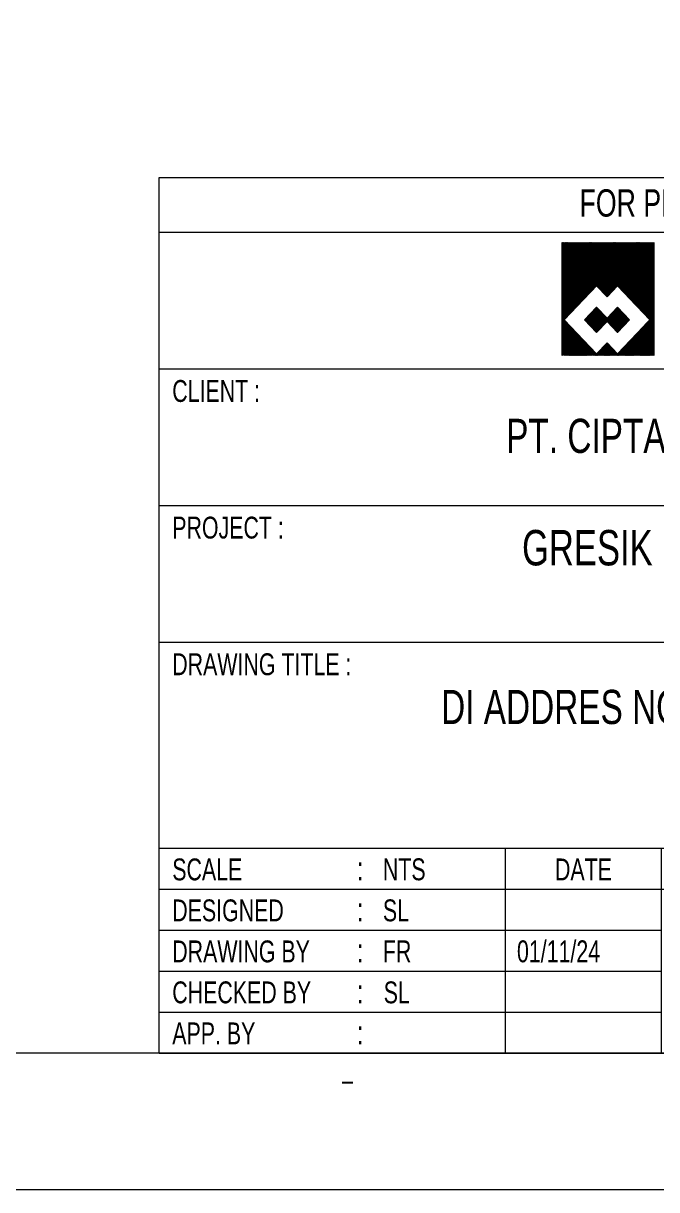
# Model space of a CAD drawing. Header units: centimetres. Extents: x -6233 to 67854, y 107 to 55669.
# Drawn here: x 43024 to 43717, y 36887 to 38163 of the extents above; entities that cross this region are included whole.
import ezdxf
from ezdxf.enums import TextEntityAlignment as Align

# ---------------------------------------------------------------- set-up
doc = ezdxf.new("R2010")
doc.units = ezdxf.units.CM
doc.header["$LTSCALE"] = 25.4
doc.linetypes.add('CENTER', pattern=[2, 1.25, -0.25, 0.25, -0.25])
for name, color, linetype in [('1', 7, 'Continuous'), ('Etiket-Line-L', 7, 'Continuous'), ('EtIket-Line-S', 2, 'Continuous'), ('Etiket-Text-List0', 2, 'Continuous'), ('Etiket-Text-List1', 3, 'Continuous'), ('Etiket-Text-List2', 1, 'Continuous')]:
    doc.layers.add(name, color=color, linetype=linetype)
for name, color, linetype, lineweight in [('Center_line', 2, 'CENTER', 5), ('Etiket', 7, 'Continuous', 5), ('Object', 4, 'Continuous', 25)]:
    doc.layers.add(name, color=color, linetype=linetype, lineweight=lineweight)
doc.styles.add('DIM', font='romans', dxfattribs={"height": 6.096})
doc.styles.get("Standard").update_dxf_attribs({"font": 'arial.ttf', "height": 25.4})

# ---------------------------------------------------------------- blocks, each defined once
blk = doc.blocks.new('x5 Out Line')
at = {"lineweight": 15}
blk.add_lwpolyline([(395.797, 9.654), (395.797, 277.058), (9.654, 277.058), (9.654, 9.654)], close=True, dxfattribs=at)
at = {"layer": 'EtIket-Line-S', "lineweight": 9, "ltscale": 0.5}
blk.add_lwpolyline([(0, 0), (405.451, 0), (405.451, 286.712), (0, 286.712)], close=True, dxfattribs=at)
blk = doc.blocks.new('A$C6CDB76E5')
at = {"lineweight": 15}
for p, q in [((-196.16, 0), (-196.16, 157.09)), ((-196.16, 157.09), (0, 157.09)), ((0, 0), (0, 157.09)), ((-196.16, 147.28), (0, 147.28)), ((-196.16, 122.76), (0, 122.76)), ((-196.16, 98.24), (0, 98.24)), ((-196.16, 73.72), (0, 73.72)), ((-196.16, 36.78), (0, 36.78)), ((-133.95, 0), (-133.95, 36.78)), ((-105.95, 0), (-105.95, 36.78)), ((-18.07, 0), (-18.07, 36.78)), ((-196.16, 29.42), (0, 29.42)), ((-196.16, 22.07), (-105.95, 22.07)), ((-196.16, 14.71), (-105.95, 14.71)), ((-18.07, 14.71), (0, 14.71)), ((-196.16, 7.36), (-105.95, 7.36))]:
    blk.add_line(p, q, dxfattribs=at)
at = {"layer": 'Center_line', "lineweight": 13}
for p, q in [((-14.12, 13.55), (-14.12, 7.96)), ((-16.91, 10.75), (-11.32, 10.75)), ((-10.31, 10.75), (-1.16, 10.75))]:
    blk.add_line(p, q, dxfattribs=at)
at = {"layer": 'Etiket-Line-L', "lineweight": 15}
for p, q in [((0, 0), (0, 122.6)), ((-196.16, 0), (0, 0))]:
    blk.add_line(p, q, dxfattribs=at)
blk.add_lwpolyline([(-9.04, 26.42), (-4.01, 17.71), (-14.06, 17.71)], close=True, dxfattribs=at)
at = {"layer": 'Object', "lineweight": 15}
blk.add_lwpolyline([(-9.55, 9.48), (-1.93, 8.72), (-1.93, 12.79), (-9.55, 12.02)], close=True, dxfattribs=at)
for radius in [2.03, 1.27]:
    blk.add_circle((-14.12, 10.75), radius, dxfattribs=at)
at = {"layer": '1', "color": 3, "lineweight": 9, "width": 0.7}
blk.add_text('ISO-A', height=3.912, dxfattribs=at).set_placement((-15.38, 2.04))
at = {"layer": 'Etiket-Text-List0', "lineweight": 13, "width": 0.7}
for s, height, p in [('CLIENT :', 3.923, (-193.82, 116.84)), ('PROJECT :', 3.923, (-193.82, 92.32)), ('DRAWING TITLE :', 3.9232, (-193.82, 67.8)), ('SCALE', 3.923, (-193.82, 30.99)), (':', 4.17, (-160.63, 30.99)), ('DATE', 3.923, (-125.08, 30.99)), ('DRAWING NO.', 3.9232, (-71.35, 30.99)), ('REV.', 3.923, (-14.42, 30.99)), ('DESIGNED', 3.923, (-193.82, 23.64)), (':', 4.17, (-160.63, 23.64)), ('DRAWING BY', 3.923, (-193.82, 16.28)), (':', 4.17, (-160.63, 16.28)), ('CHECKED BY ', 3.9232, (-193.82, 8.93)), (':', 4.17, (-160.63, 8.93)), ('APP. BY ', 3.923, (-193.82, 1.57)), (':', 4.17, (-160.63, 1.57))]:
    blk.add_text(s, height=height, dxfattribs=at).set_placement(p)
at = {"layer": 'Etiket-Text-List1', "lineweight": 9, "width": 0.7}
for tag, p in [('1:XXXX', (-155.99, 30.99)), ('EN', (-155.99, 23.64)), ('DD/MM/YY', (-131.28, 23.64)), ('1', (-10.35, 19.1)), ('EN', (-155.99, 16.28)), ('DD/MM/YY', (-131.28, 16.28)), ('EN', (-155.85, 8.92)), ('DD/MM/YY', (-131.28, 8.92)), ('EN', (-155.7, 1.57)), ('DD/MM/YY', (-131.28, 1.57))]:
    blk.add_attdef(tag, p, '', height=3.92, dxfattribs=at)
at = {"layer": 'Etiket-Text-List2', "lineweight": 13, "width": 0.7}
for tag, height, p in [('FOR FABRICATION', 4.9, (-94.56, 150.09)), ('CLIENT_NAME', 6.13, (-94.08, 107.67)), ('PROJECT_1', 4.9, (-94.08, 87.49)), ('PROJECT_2', 4.9, (-94.08, 79.17)), ('DRAWING_TITLE1', 6.13, (-94.08, 59.03)), ('DRAWING_TITLE2', 6.13, (-94.08, 49.9)), ('DRAWING_TITLE3', 6.13, (-94.08, 40.1)), ('LDP-X-XXX-AR-01', 6.13, (-62.01, 12.67))]:
    blk.add_attdef(tag, text='', height=height, dxfattribs=at).set_placement(p, align=Align.CENTER)
blk = doc.blocks.new('LOGO WAM')
at = {"color": 2, "lineweight": 18}
for p, q in [((564069, -507431), (567176, -504324)), ((564069, -507390), (567135, -504324)), ((564069, -507349), (567094, -504324)), ((564069, -507309), (567053, -504324)), ((564069, -507268), (567013, -504324)), ((564069, -507227), (566972, -504324)), ((564069, -507186), (566931, -504324)), ((564069, -507145), (566890, -504324)), ((564069, -507104), (566849, -504324)), ((564069, -507063), (566808, -504324)), ((564069, -507022), (566767, -504324)), ((564069, -506981), (566726, -504324)), ((564069, -506940), (566685, -504324)), ((564069, -506899), (566644, -504324)), ((564069, -506858), (566603, -504324)), ((564069, -506818), (566562, -504324)), ((564069, -506777), (566522, -504324)), ((564069, -506736), (566481, -504324)), ((564069, -506695), (566440, -504324)), ((564069, -506654), (566399, -504324)), ((564069, -506613), (566358, -504324)), ((564069, -506572), (566317, -504324)), ((564069, -506531), (566276, -504324)), ((564069, -506490), (566235, -504324)), ((564069, -506449), (566194, -504324)), ((564069, -506408), (566153, -504324)), ((564069, -506367), (566112, -504324)), ((564069, -506327), (566071, -504324)), ((564069, -506286), (566031, -504324)), ((564069, -506245), (565990, -504324)), ((564069, -506204), (565949, -504324)), ((564069, -506163), (565908, -504324)), ((564069, -506122), (565867, -504324)), ((564069, -506081), (565826, -504324)), ((564069, -506040), (565785, -504324)), ((564069, -505999), (565744, -504324)), ((564069, -505958), (565703, -504324)), ((564069, -505917), (565662, -504324)), ((564069, -505876), (565621, -504324)), ((564069, -505836), (565580, -504324)), ((564069, -505795), (565540, -504324)), ((564069, -505754), (565499, -504324)), ((564069, -505713), (565458, -504324)), ((564069, -505672), (565417, -504324)), ((564069, -505631), (565376, -504324)), ((564069, -505590), (565335, -504324)), ((564069, -505549), (565294, -504324)), ((564069, -505508), (565253, -504324)), ((564069, -505467), (565212, -504324)), ((564069, -505426), (565171, -504324)), ((564069, -505385), (565130, -504324)), ((564069, -505345), (565089, -504324)), ((564069, -505304), (565049, -504324)), ((564069, -505263), (565008, -504324)), ((564069, -505222), (564967, -504324)), ((564069, -505181), (564926, -504324)), ((564069, -505140), (564885, -504324)), ((564069, -505099), (564844, -504324)), ((564069, -505058), (564803, -504324)), ((564069, -505017), (564762, -504324)), ((564069, -504976), (564721, -504324)), ((564069, -504935), (564680, -504324)), ((564069, -504894), (564639, -504324)), ((564069, -504854), (564598, -504324)), ((564069, -504813), (564558, -504324)), ((564069, -504772), (564517, -504324)), ((564069, -504731), (564476, -504324)), ((564069, -504690), (564435, -504324)), ((564069, -504649), (564394, -504324)), ((564069, -504608), (564353, -504324)), ((564069, -504567), (564312, -504324)), ((564069, -504526), (564271, -504324)), ((564069, -504485), (564230, -504324)), ((564069, -504444), (564189, -504324)), ((564069, -504403), (564148, -504324)), ((564069, -504363), (564107, -504324)), ((566050, -506337), (564069, -504356)), ((566030, -506357), (564069, -504397)), ((566070, -506316), (564079, -504324)), ((566090, -506295), (564120, -504324)), ((566110, -506274), (564161, -504324)), ((566130, -506253), (564202, -504324)), ((566150, -506232), (564242, -504324)), ((566170, -506211), (564283, -504324)), ((566190, -506190), (564324, -504324)), ((566210, -506169), (564365, -504324)), ((566230, -506148), (564406, -504324)), ((566250, -506128), (564447, -504324)), ((566270, -506107), (564488, -504324)), ((566290, -506086), (564529, -504324)), ((567774, -507529), (564570, -504324)), ((567774, -507488), (564611, -504324)), ((567774, -507447), (564652, -504324)), ((567774, -507406), (564693, -504324)), ((567774, -507365), (564733, -504324)), ((567774, -507324), (564774, -504324)), ((567774, -507283), (564815, -504324)), ((567774, -507242), (564856, -504324)), ((567774, -507201), (564897, -504324)), ((567774, -507160), (564938, -504324)), ((567774, -507120), (564979, -504324)), ((567774, -507079), (565020, -504324)), ((567774, -507038), (565061, -504324)), ((567774, -506997), (565102, -504324)), ((567774, -506956), (565143, -504324)), ((567774, -506915), (565184, -504324)), ((567774, -506874), (565224, -504324)), ((567774, -506833), (565265, -504324)), ((567774, -506792), (565306, -504324)), ((567774, -506751), (565347, -504324)), ((567774, -506710), (565388, -504324)), ((567774, -506669), (565429, -504324)), ((565467, -506074), (567217, -504324)), ((567774, -506629), (565470, -504324)), ((565487, -506095), (567258, -504324)), ((565507, -506116), (567299, -504324)), ((567774, -506588), (565511, -504324)), ((565527, -506137), (567340, -504324)), ((565547, -506158), (567381, -504324)), ((567774, -506547), (565552, -504324)), ((565567, -506179), (567422, -504324)), ((565587, -506200), (567463, -504324)), ((567774, -506506), (565593, -504324)), ((565607, -506221), (567504, -504324)), ((565627, -506242), (567544, -504324)), ((567774, -506465), (565634, -504324)), ((565647, -506262), (567585, -504324)), ((565667, -506283), (567626, -504324)), ((567774, -506424), (565675, -504324)), ((565687, -506304), (567667, -504324)), ((565707, -506325), (567708, -504324)), ((567774, -506383), (565715, -504324)), ((565727, -506346), (567749, -504324)), ((565747, -506367), (567774, -504340)), ((567774, -506342), (565756, -504324)), ((565767, -506388), (567774, -504381)), ((567774, -506301), (565797, -504324)), ((567774, -506260), (565838, -504324)), ((567774, -506219), (565879, -504324)), ((567774, -506178), (565920, -504324)), ((567774, -506138), (565961, -504324)), ((567774, -506097), (566002, -504324)), ((567774, -506056), (566043, -504324)), ((567774, -506015), (566084, -504324)), ((567774, -505974), (566125, -504324)), ((567774, -505933), (566165, -504324)), ((567774, -505892), (566206, -504324)), ((567774, -505851), (566247, -504324)), ((567774, -505810), (566288, -504324)), ((567774, -505769), (566329, -504324)), ((567774, -505728), (566370, -504324)), ((567774, -505688), (566411, -504324)), ((567774, -505647), (566452, -504324)), ((567774, -505606), (566493, -504324)), ((567774, -505565), (566534, -504324)), ((567774, -505524), (566575, -504324)), ((567774, -505483), (566616, -504324)), ((567774, -505442), (566656, -504324)), ((567774, -505401), (566697, -504324)), ((567774, -505360), (566738, -504324)), ((567774, -505319), (566779, -504324)), ((567774, -505278), (566820, -504324)), ((567774, -505237), (566861, -504324)), ((567774, -505197), (566902, -504324)), ((567774, -505156), (566943, -504324)), ((567774, -505115), (566984, -504324)), ((567774, -505074), (567025, -504324)), ((567774, -505033), (567066, -504324)), ((567774, -504992), (567107, -504324)), ((567774, -504951), (567147, -504324)), ((567774, -504910), (567188, -504324)), ((567774, -504869), (567229, -504324)), ((567774, -504828), (567270, -504324)), ((567774, -504787), (567311, -504324)), ((567774, -504746), (567352, -504324)), ((567774, -504706), (567393, -504324)), ((567774, -504665), (567434, -504324)), ((567774, -504624), (567475, -504324)), ((567774, -504583), (567516, -504324)), ((567774, -504542), (567557, -504324)), ((567774, -504501), (567598, -504324)), ((567774, -504460), (567638, -504324)), ((567774, -504419), (567679, -504324)), ((567774, -504378), (567720, -504324)), ((567774, -504337), (567761, -504324)), ((566010, -506378), (564069, -504438)), ((565990, -506399), (564069, -504478)), ((565970, -506420), (564069, -504519)), ((565950, -506441), (564069, -504560)), ((565930, -506462), (564069, -504601)), ((565910, -506483), (564069, -504642)), ((565461, -506075), (564069, -504683)), ((565441, -506096), (564069, -504724)), ((565421, -506117), (564069, -504765)), ((565401, -506138), (564069, -504806)), ((565381, -506159), (564069, -504847)), ((565787, -506409), (567774, -504422)), ((565807, -506430), (567774, -504463)), ((565827, -506451), (567774, -504504)), ((565847, -506471), (567774, -504545)), ((565867, -506492), (567774, -504586)), ((566316, -506085), (567774, -504627)), ((566336, -506106), (567774, -504667)), ((566356, -506126), (567774, -504708)), ((566376, -506147), (567774, -504749)), ((566396, -506168), (567774, -504790)), ((566416, -506189), (567774, -504831)), ((565361, -506180), (564069, -504888)), ((565341, -506201), (564069, -504929)), ((565321, -506221), (564069, -504969)), ((565301, -506242), (564069, -505010)), ((565281, -506263), (564069, -505051)), ((565261, -506284), (564069, -505092)), ((565241, -506305), (564069, -505133)), ((565221, -506326), (564069, -505174)), ((565201, -506347), (564069, -505215)), ((565181, -506368), (564069, -505256)), ((565161, -506389), (564069, -505297)), ((566436, -506210), (567774, -504872)), ((566456, -506231), (567774, -504913)), ((566476, -506252), (567774, -504954)), ((566496, -506273), (567774, -504995)), ((566516, -506294), (567774, -505036)), ((566536, -506315), (567774, -505077)), ((566556, -506335), (567774, -505118)), ((566576, -506356), (567774, -505158)), ((566596, -506377), (567774, -505199)), ((566616, -506398), (567774, -505240)), ((566636, -506419), (567774, -505281)), ((566656, -506440), (567774, -505322)), ((565141, -506410), (564069, -505338)), ((565121, -506430), (564069, -505379)), ((565101, -506451), (564069, -505420)), ((565081, -506472), (564069, -505460)), ((565061, -506493), (564069, -505501)), ((565041, -506514), (564069, -505542)), ((565021, -506535), (564069, -505583)), ((565001, -506556), (564069, -505624)), ((564981, -506577), (564069, -505665)), ((564961, -506598), (564069, -505706)), ((564941, -506619), (564069, -505747)), ((564921, -506639), (564069, -505788)), ((566676, -506461), (567774, -505363)), ((566696, -506482), (567774, -505404)), ((566716, -506503), (567774, -505445)), ((566736, -506524), (567774, -505486)), ((566756, -506544), (567774, -505527)), ((566776, -506565), (567774, -505568)), ((566796, -506586), (567774, -505609)), ((566816, -506607), (567774, -505649)), ((566836, -506628), (567774, -505690)), ((566856, -506649), (567774, -505731)), ((566876, -506670), (567774, -505772)), ((564901, -506660), (564069, -505829)), ((564881, -506681), (564069, -505870)), ((564861, -506702), (564069, -505911)), ((564841, -506723), (564069, -505951)), ((564821, -506744), (564069, -505992)), ((564801, -506765), (564069, -506033)), ((564781, -506786), (564069, -506074)), ((564761, -506807), (564069, -506115)), ((564741, -506828), (564069, -506156)), ((564069, -507472), (565348, -506193)), ((564721, -506848), (564069, -506197)), ((564701, -506869), (564069, -506238)), ((565890, -506504), (565618, -506231)), ((566897, -506691), (567774, -505813)), ((566917, -506712), (567774, -505854)), ((566937, -506733), (567774, -505895)), ((566957, -506753), (567774, -505936)), ((566977, -506774), (567774, -505977)), ((566997, -506795), (567774, -506018)), ((567017, -506816), (567774, -506059)), ((567037, -506837), (567774, -506100)), ((567057, -506858), (567774, -506140)), ((567077, -506879), (567774, -506181)), ((567097, -506900), (567774, -506222)), ((567117, -506921), (567774, -506263)), ((564681, -506890), (564069, -506279)), ((564661, -506911), (564069, -506320)), ((564641, -506932), (564069, -506361)), ((564621, -506953), (564069, -506402)), ((564601, -506974), (564069, -506442)), ((564581, -506995), (564069, -506483)), ((564561, -507016), (564069, -506524)), ((564541, -507037), (564069, -506565)), ((564521, -507057), (564069, -506606)), ((564501, -507078), (564069, -506647)), ((564481, -507099), (564069, -506688)), ((564461, -507120), (564069, -506729)), ((567774, -507570), (566925, -506721)), ((567137, -506942), (567774, -506304)), ((567157, -506962), (567774, -506345)), ((567177, -506983), (567774, -506386)), ((567197, -507004), (567774, -506427)), ((567217, -507025), (567774, -506468)), ((567237, -507046), (567774, -506509)), ((567257, -507067), (567774, -506550)), ((567277, -507088), (567774, -506591)), ((567297, -507109), (567774, -506631)), ((567317, -507130), (567774, -506672)), ((567337, -507151), (567774, -506713)), ((564440, -507141), (564069, -506770)), ((564420, -507162), (564069, -506811)), ((564400, -507183), (564069, -506852)), ((564380, -507204), (564069, -506893)), ((564360, -507225), (564069, -506933)), ((564340, -507246), (564069, -506974)), ((564320, -507266), (564069, -507015)), ((564300, -507287), (564069, -507056)), ((564280, -507308), (564069, -507097)), ((564260, -507329), (564069, -507138)), ((564069, -507513), (564422, -507160)), ((564240, -507350), (564069, -507179)), ((564989, -507452), (565488, -506954)), ((565009, -507473), (565508, -506975)), ((565030, -507494), (565528, -506995)), ((565050, -507515), (565548, -507016)), ((565070, -507536), (565568, -507037)), ((565090, -507557), (565588, -507058)), ((565110, -507578), (565608, -507079)), ((565130, -507598), (565628, -507100)), ((565150, -507619), (565648, -507121)), ((565170, -507640), (565668, -507142)), ((565190, -507661), (565688, -507163)), ((565699, -507704), (565200, -507205)), ((565210, -507682), (565708, -507184)), ((565719, -507683), (565220, -507184)), ((565230, -507703), (565728, -507204)), ((565739, -507662), (565240, -507163)), ((565759, -507641), (565260, -507143)), ((565779, -507620), (565280, -507122)), ((565799, -507599), (565300, -507101)), ((565309, -507091), (565468, -506933)), ((565819, -507578), (565320, -507080)), ((565839, -507557), (565340, -507059)), ((565859, -507537), (565360, -507038)), ((565879, -507516), (565380, -507017)), ((565390, -507870), (566317, -506943)), ((566328, -507923), (565400, -506996)), ((565410, -507891), (566337, -506964)), ((566348, -507902), (565420, -506975)), ((565430, -507912), (566357, -506985)), ((566368, -507882), (565440, -506954)), ((565450, -507933), (566377, -507006)), ((565657, -507130), (565460, -506934)), ((565898, -507525), (566397, -507027)), ((565918, -507546), (566417, -507048)), ((565938, -507567), (566437, -507068)), ((565958, -507588), (566457, -507089)), ((565979, -507609), (566477, -507110)), ((565999, -507630), (566497, -507131)), ((566019, -507651), (566517, -507152)), ((566528, -507714), (566029, -507216)), ((566039, -507671), (566537, -507173)), ((566548, -507693), (566049, -507195)), ((566059, -507692), (566557, -507194)), ((566568, -507673), (566069, -507174)), ((566079, -507713), (566577, -507215)), ((566588, -507652), (566089, -507153)), ((566608, -507631), (566109, -507132)), ((566628, -507610), (566129, -507111)), ((566648, -507589), (566149, -507090)), ((566668, -507568), (566169, -507070)), ((566688, -507547), (566189, -507049)), ((566708, -507526), (566209, -507028)), ((566728, -507505), (566229, -507007)), ((566748, -507484), (566249, -506986)), ((566768, -507464), (566269, -506965)), ((566788, -507443), (566289, -506944)), ((567357, -507171), (567774, -506754)), ((567377, -507192), (567774, -506795)), ((567397, -507213), (567774, -506836)), ((567417, -507234), (567774, -506877)), ((567437, -507255), (567774, -506918)), ((567457, -507276), (567774, -506959)), ((567477, -507297), (567774, -507000)), ((567497, -507318), (567774, -507041)), ((567517, -507339), (567774, -507082)), ((567537, -507360), (567774, -507122)), ((567557, -507380), (567774, -507163)), ((567577, -507401), (567774, -507204)), ((564220, -507371), (564069, -507220)), ((564200, -507392), (564069, -507261)), ((564180, -507413), (564069, -507302)), ((564160, -507434), (564069, -507343)), ((564857, -508171), (564069, -507384)), ((565524, -508879), (564069, -507424)), ((564069, -507554), (564170, -507454)), ((565483, -508879), (564069, -507465)), ((564069, -507595), (564190, -507474)), ((564069, -507636), (564210, -507495)), ((565442, -508879), (564069, -507506)), ((564069, -507677), (564230, -507516)), ((564069, -507718), (564250, -507537)), ((565401, -508879), (564069, -507547)), ((564069, -507759), (564270, -507558)), ((564069, -507800), (564290, -507579)), ((565360, -508879), (564069, -507588)), ((564069, -507840), (564310, -507600)), ((564069, -507881), (564330, -507621)), ((565319, -508879), (564069, -507629)), ((564069, -507922), (564350, -507642)), ((564069, -507963), (564370, -507663)), ((565278, -508879), (564069, -507670)), ((564069, -508004), (564390, -507684)), ((565479, -507934), (564980, -507435)), ((565499, -507913), (565000, -507414)), ((565519, -507892), (565020, -507393)), ((565539, -507871), (565040, -507372)), ((565559, -507850), (565060, -507352)), ((565579, -507829), (565080, -507331)), ((565599, -507808), (565100, -507310)), ((565619, -507787), (565120, -507289)), ((565639, -507766), (565140, -507268)), ((565659, -507746), (565160, -507247)), ((565679, -507725), (565180, -507226)), ((565250, -507724), (565748, -507225)), ((565270, -507745), (565768, -507246)), ((565290, -507766), (565788, -507267)), ((565310, -507787), (565808, -507288)), ((565330, -507807), (565828, -507309)), ((565350, -507828), (565848, -507330)), ((565370, -507849), (565868, -507351)), ((566388, -507861), (565889, -507362)), ((566408, -507840), (565909, -507341)), ((566428, -507819), (565929, -507320)), ((566448, -507798), (565949, -507299)), ((566468, -507777), (565969, -507279)), ((566488, -507756), (565989, -507258)), ((566508, -507735), (566009, -507237)), ((566099, -507734), (566597, -507236)), ((566119, -507755), (566617, -507257)), ((566139, -507776), (566637, -507277)), ((566159, -507797), (566657, -507298)), ((566179, -507818), (566677, -507319)), ((566199, -507839), (566697, -507340)), ((566219, -507860), (566717, -507361)), ((566239, -507880), (566737, -507382)), ((566259, -507901), (566757, -507403)), ((566263, -508879), (567774, -507368)), ((566279, -507922), (566777, -507424)), ((566304, -508879), (567774, -507409)), ((566345, -508879), (567774, -507450)), ((566386, -508879), (567774, -507491)), ((566427, -508879), (567774, -507532)), ((566468, -508879), (567774, -507573)), ((566491, -508611), (567774, -507327)), ((566509, -508879), (567774, -507613)), ((566550, -508879), (567774, -507654)), ((567774, -508061), (567388, -507674)), ((567774, -508020), (567408, -507653)), ((567416, -507644), (567774, -507286)), ((567774, -507979), (567428, -507632)), ((567774, -507938), (567448, -507611)), ((567774, -507897), (567468, -507590)), ((567774, -507856), (567488, -507570)), ((567774, -507815), (567508, -507549)), ((567774, -507774), (567528, -507528)), ((567774, -507733), (567548, -507507)), ((567774, -507692), (567568, -507486)), ((567774, -507651), (567588, -507465)), ((567597, -507422), (567774, -507245)), ((567774, -507611), (567608, -507444)), ((564069, -508045), (564410, -507704)), ((565237, -508879), (564069, -507711)), ((564069, -508086), (564430, -507725)), ((564069, -508127), (564450, -507746)), ((565196, -508879), (564069, -507752)), ((564069, -508168), (564470, -507767)), ((564069, -508209), (564490, -507788)), ((565155, -508879), (564069, -507793)), ((564069, -508250), (564510, -507809)), ((564069, -508291), (564530, -507830)), ((565114, -508879), (564069, -507834)), ((564069, -508331), (564550, -507851)), ((564069, -508372), (564570, -507872)), ((565074, -508879), (564069, -507875)), ((564069, -508413), (564590, -507893)), ((564069, -508454), (564610, -507913)), ((565033, -508879), (564069, -507915)), ((564069, -508495), (564630, -507934)), ((564069, -508536), (564650, -507955)), ((564992, -508879), (564069, -507956)), ((564069, -508577), (564670, -507976)), ((564951, -508879), (564069, -507997)), ((564069, -508618), (564690, -507997)), ((564069, -508659), (564710, -508018)), ((564910, -508879), (564069, -508038)), ((564069, -508700), (564730, -508039)), ((564069, -508741), (564750, -508060)), ((564869, -508879), (564069, -508079)), ((564069, -508782), (564770, -508081)), ((564069, -508822), (564790, -508102)), ((564828, -508879), (564069, -508120)), ((564069, -508863), (564810, -508122)), ((564095, -508879), (564830, -508143)), ((566307, -507944), (566126, -507762)), ((566299, -507943), (566530, -507712)), ((566591, -508879), (567774, -507695)), ((566631, -508879), (567774, -507736)), ((566672, -508879), (567774, -507777)), ((566713, -508879), (567774, -507818)), ((566754, -508879), (567774, -507859)), ((566795, -508879), (567774, -507900)), ((566836, -508879), (567774, -507941)), ((566877, -508879), (567774, -507982)), ((566918, -508879), (567774, -508023)), ((567651, -508879), (566927, -508155)), ((567692, -508879), (566947, -508134)), ((566959, -508879), (567774, -508063)), ((567733, -508879), (566967, -508113)), ((567774, -508879), (566987, -508092)), ((567000, -508879), (567774, -508104)), ((567774, -508838), (567007, -508071)), ((567774, -508797), (567027, -508050)), ((567041, -508879), (567774, -508145)), ((567774, -508756), (567047, -508029)), ((567774, -508715), (567067, -508008)), ((567774, -508674), (567087, -507988)), ((567774, -508633), (567107, -507967)), ((567774, -508593), (567127, -507946)), ((567774, -508552), (567147, -507925)), ((567774, -508511), (567167, -507904)), ((567774, -508470), (567187, -507883)), ((567774, -508429), (567207, -507862)), ((567774, -508388), (567227, -507841)), ((567774, -508347), (567247, -507820)), ((567774, -508306), (567267, -507799)), ((567774, -508265), (567287, -507779)), ((567774, -508224), (567307, -507758)), ((567774, -508183), (567327, -507737)), ((567774, -508142), (567347, -507716)), ((567774, -508102), (567367, -507695)), ((564787, -508879), (564069, -508161)), ((564746, -508879), (564069, -508202)), ((564705, -508879), (564069, -508243)), ((564664, -508879), (564069, -508284)), ((564623, -508879), (564069, -508325)), ((564583, -508879), (564069, -508366)), ((564542, -508879), (564069, -508406)), ((564501, -508879), (564069, -508447)), ((564460, -508879), (564069, -508488)), ((564419, -508879), (564069, -508529)), ((564378, -508879), (564069, -508570)), ((564337, -508879), (564069, -508611)), ((564136, -508879), (564850, -508164)), ((564176, -508879), (564870, -508185)), ((564217, -508879), (564890, -508206)), ((564258, -508879), (564910, -508227)), ((564299, -508879), (564930, -508248)), ((564340, -508879), (564950, -508269)), ((564381, -508879), (564970, -508290)), ((564422, -508879), (564990, -508311)), ((564463, -508879), (565010, -508331)), ((564504, -508879), (565030, -508352)), ((564545, -508879), (565050, -508373)), ((564586, -508879), (565070, -508394)), ((564627, -508879), (565090, -508415)), ((564667, -508879), (565110, -508436)), ((564708, -508879), (565130, -508457)), ((564749, -508879), (565150, -508478)), ((564790, -508879), (565170, -508499)), ((564831, -508879), (565190, -508520)), ((564872, -508879), (565210, -508540)), ((564913, -508879), (565231, -508561)), ((564954, -508879), (565251, -508582)), ((564995, -508879), (565271, -508603)), ((565036, -508879), (565291, -508624)), ((565404, -508879), (565899, -508384)), ((565445, -508879), (565919, -508404)), ((565486, -508879), (565939, -508425)), ((565527, -508879), (565959, -508446)), ((565568, -508879), (565979, -508467)), ((565609, -508879), (565999, -508488)), ((565892, -508879), (565638, -508625)), ((565649, -508879), (566019, -508509)), ((565933, -508879), (565658, -508604)), ((565974, -508879), (565678, -508583)), ((565690, -508879), (566039, -508530)), ((566015, -508879), (565698, -508562)), ((566056, -508879), (565718, -508541)), ((565731, -508879), (566059, -508551)), ((566096, -508879), (565738, -508520)), ((566137, -508879), (565758, -508499)), ((565772, -508879), (566079, -508572)), ((566178, -508879), (565778, -508479)), ((566219, -508879), (565798, -508458)), ((565813, -508879), (566099, -508593)), ((566260, -508879), (565818, -508437)), ((566301, -508879), (565838, -508416)), ((565854, -508879), (566119, -508613)), ((566342, -508879), (565858, -508395)), ((566165, -508661), (565878, -508374)), ((566751, -508879), (566487, -508615)), ((566792, -508879), (566507, -508594)), ((566833, -508879), (566527, -508573)), ((566874, -508879), (566547, -508552)), ((566915, -508879), (566567, -508531)), ((566956, -508879), (566587, -508510)), ((566997, -508879), (566607, -508489)), ((567038, -508879), (566627, -508468)), ((567078, -508879), (566647, -508447)), ((567119, -508879), (566667, -508426)), ((567160, -508879), (566687, -508406)), ((567201, -508879), (566707, -508385)), ((567242, -508879), (566727, -508364)), ((567283, -508879), (566747, -508343)), ((567324, -508879), (566767, -508322)), ((567365, -508879), (566787, -508301)), ((567406, -508879), (566807, -508280)), ((567447, -508879), (566827, -508259)), ((567488, -508879), (566847, -508238)), ((567529, -508879), (566867, -508217)), ((567569, -508879), (566887, -508197)), ((567610, -508879), (566907, -508176)), ((567082, -508879), (567774, -508186)), ((567122, -508879), (567774, -508227)), ((567163, -508879), (567774, -508268)), ((567204, -508879), (567774, -508309)), ((567245, -508879), (567774, -508350)), ((567286, -508879), (567774, -508391)), ((567327, -508879), (567774, -508432)), ((567368, -508879), (567774, -508473)), ((567409, -508879), (567774, -508514)), ((567450, -508879), (567774, -508554)), ((567491, -508879), (567774, -508595)), ((564296, -508879), (564069, -508652)), ((565077, -508879), (565311, -508645)), ((565118, -508879), (565331, -508666)), ((565810, -508879), (565598, -508667)), ((565851, -508879), (565618, -508646)), ((565895, -508879), (566139, -508634)), ((565936, -508879), (566159, -508655)), ((565977, -508879), (566180, -508676)), ((566628, -508879), (566427, -508677)), ((566669, -508879), (566447, -508656)), ((566710, -508879), (566467, -508635)), ((567532, -508879), (567774, -508636)), ((567573, -508879), (567774, -508677))]:
    blk.add_line(p, q, dxfattribs=at)
at = {"lineweight": 18}
for p, q in [((564069, -508879), (564069, -504324)), ((567774, -504324), (567774, -508879)), ((564155, -507439), (565465, -506072)), ((565884, -506510), (565465, -506072)), ((565884, -506510), (566304, -506072)), ((567613, -507439), (566304, -506072)), ((564977, -507439), (565465, -506929)), ((565884, -507367), (565465, -506929)), ((565884, -507367), (566304, -506929)), ((566792, -507439), (566304, -506929)), ((564155, -507439), (565465, -508806)), ((564977, -507439), (565465, -507948)), ((565884, -507510), (565465, -507948)), ((565884, -507510), (566304, -507948)), ((566792, -507439), (566304, -507948)), ((567613, -507439), (566304, -508806)), ((565884, -508368), (565465, -508806)), ((565884, -508368), (566304, -508806))]:
    blk.add_line(p, q, dxfattribs=at)

msp = doc.modelspace()

# ---------------------------------------------------------------- linework, layer by layer
at = {"lineweight": 0, "ltscale": 50}
msp.add_line((43172.7, 37993.9), (44368.5, 37993.9), dxfattribs=at)
msp.add_line((43172.7, 37993.9), (44368.5, 37993.9), dxfattribs=at)
msp.add_line((43172.7, 37993.9), (44368.5, 37993.9), dxfattribs=at)

# ---------------------------------------------------------------- block references
at = {"xscale": 0.02713873227756484, "yscale": 0.02713873227756484, "zscale": 0.02713873227756484}
msp.add_blockref('LOGO WAM', (28305.6, 51609.5), dxfattribs=at)
at = {"layer": 'Etiket', "lineweight": 0}
ref = msp.add_blockref('A$C6CDB76E5', (44368.5, 37036.3), dxfattribs=dict(at, xscale=6.095870930054101, yscale=6.095870930054101, zscale=6.095870930054101))
ref.add_attrib('FOR FABRICATION', 'FOR PROPOSAL ONLY', dxfattribs={"layer": 'Etiket-Text-List2', "lineweight": 13, "height": 29.894, "width": 0.7}).set_placement((43792.1, 37951.2), align=Align.CENTER)
ref.add_attrib('CLIENT_NAME', 'PT. CIPTA MORTAR UTAMA', dxfattribs={"layer": 'Etiket-Text-List2', "lineweight": 13, "height": 37.368, "width": 0.7}).set_placement((43793.1, 37692.7), align=Align.CENTER)
ref.add_attrib('PROJECT_1', 'GRESIK MORTAR PLANT', dxfattribs={"layer": 'Etiket-Text-List2', "lineweight": 13, "height": 38.709, "width": 0.7}).set_placement((43795, 37569.7), align=Align.CENTER)
ref.add_attrib('DRAWING_TITLE1', 'DI ADDRES NON SANDED GROUP 1', dxfattribs={"layer": 'Etiket-Text-List2', "lineweight": 13, "height": 37.368, "width": 0.7}).set_placement((43795, 37396.2), align=Align.CENTER)
ref.add_attrib('1:XXXX', 'NTS', (43417.6, 37225.3), dxfattribs={"layer": 'Etiket-Text-List1', "lineweight": 13, "height": 23.92, "width": 0.7})
ref.add_attrib('EN', 'SL', (43417.6, 37180.4), dxfattribs={"layer": 'Etiket-Text-List1', "lineweight": 13, "height": 23.92, "width": 0.7})
ref.add_attrib('EN', 'FR', (43417.6, 37135.6), dxfattribs={"layer": 'Etiket-Text-List1', "lineweight": 13, "height": 23.92, "width": 0.7})
ref.add_attrib('DD/MM/YY', '01/11/24', (43564.4, 37135.6), dxfattribs={"layer": 'Etiket-Text-List1', "lineweight": 13, "height": 23.92, "width": 0.7})
ref.add_attrib('EN', 'SL', (43418.5, 37090.7), dxfattribs={"layer": 'Etiket-Text-List1', "lineweight": 13, "height": 23.92, "width": 0.7})
ref.add_attrib('LDP-X-XXX-AR-01', 'WAM-CMU-DWG-002', dxfattribs={"layer": 'Etiket-Text-List2', "lineweight": 15, "height": 37.368, "width": 0.7}).set_placement((43990.5, 37113.6), align=Align.CENTER)
ref.add_attrib('1', '0', (44305.7, 37152.5), dxfattribs={"layer": 'Etiket-Text-List1', "lineweight": 13, "height": 23.9, "width": 0.7})
at = {"layer": 'Etiket-Line-L', "lineweight": 0}
ref = msp.add_blockref('x5 Out Line', (38240.2, 36886.9), dxfattribs=dict(at, xscale=15.48351216233742, yscale=15.48351216233742, zscale=15.48351216233742))
ref.add_attrib('FILE_NAME', '-', (43370.3, 36994.8), dxfattribs={"layer": 'Etiket-Text-List1', "lineweight": 13, "height": 21.7, "style": 'DIM', "width": 0.7})

doc.saveas('drawing.dxf')
